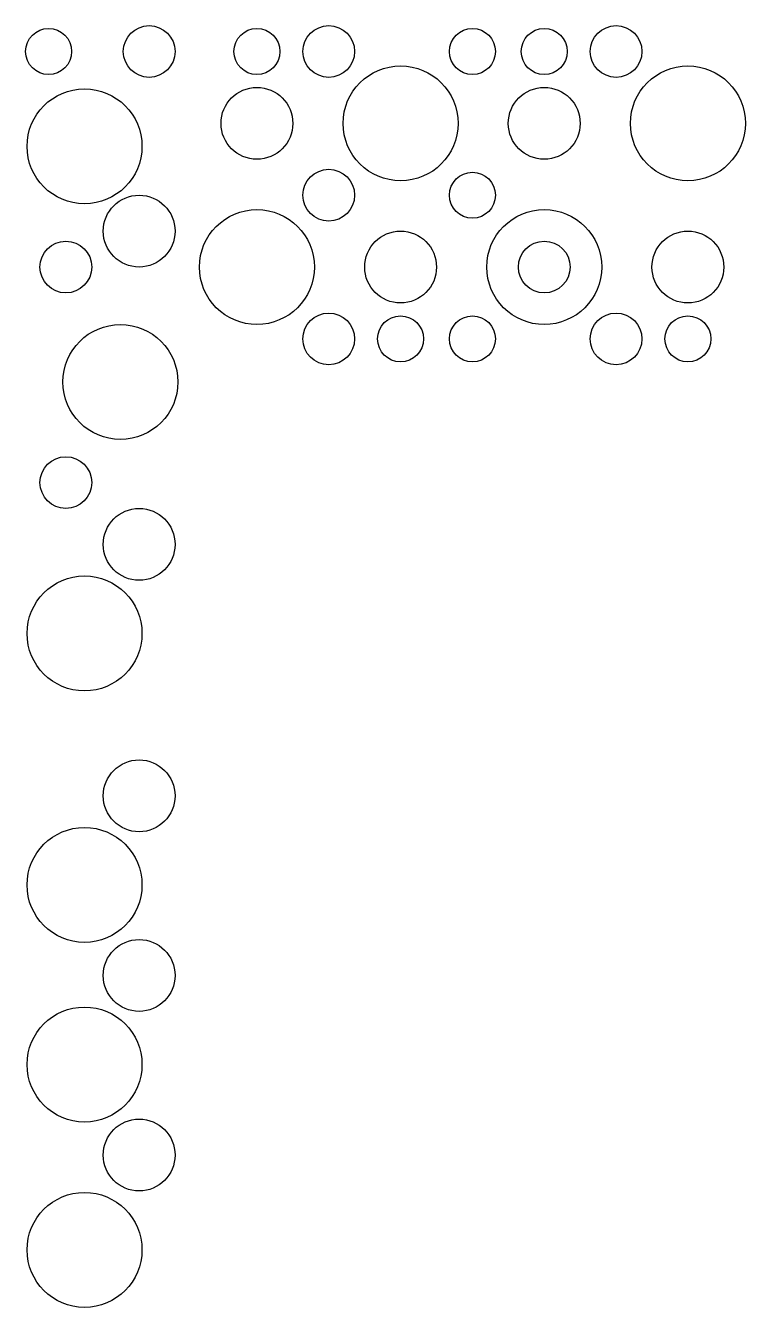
# Model space of a CAD drawing. Extents: x -691 to 691, y -444 to 448.
# Drawn here: x -691 to -190, y -444 to 448 of the extents above.
import ezdxf

# ---------------------------------------------------------------- set-up
doc = ezdxf.new("R2010")
doc.units = 0

msp = doc.modelspace()

# ---------------------------------------------------------------- linework, layer by layer
for centre, radius in [((-675, 430), 16), ((-605, 430), 18), ((-530, 430), 16), ((-480, 430), 18), ((-380, 430), 16), ((-330, 430), 16), ((-280, 430), 18), ((-430, 380), 40), ((-230, 380), 40), ((-650, 364), 40), ((-530, 380), 25), ((-330, 380), 25), ((-480, 330), 18), ((-380, 330), 16), ((-612, 305), 25), ((-530, 280), 40), ((-330, 280), 40), ((-430, 280), 25), ((-230, 280), 25), ((-663, 280), 18), ((-330, 280), 18), ((-480, 230), 18), ((-430, 230), 16), ((-380, 230), 16), ((-280, 230), 18), ((-230, 230), 16), ((-625, 200), 40), ((-663, 130), 18), ((-612, 87), 25), ((-650, 25), 40), ((-612, -88), 25), ((-650, -150), 40), ((-612, -213), 25), ((-650, -275), 40), ((-612, -338), 25), ((-650, -404), 40)]:
    msp.add_circle(centre, radius)

doc.saveas('drawing.dxf')
